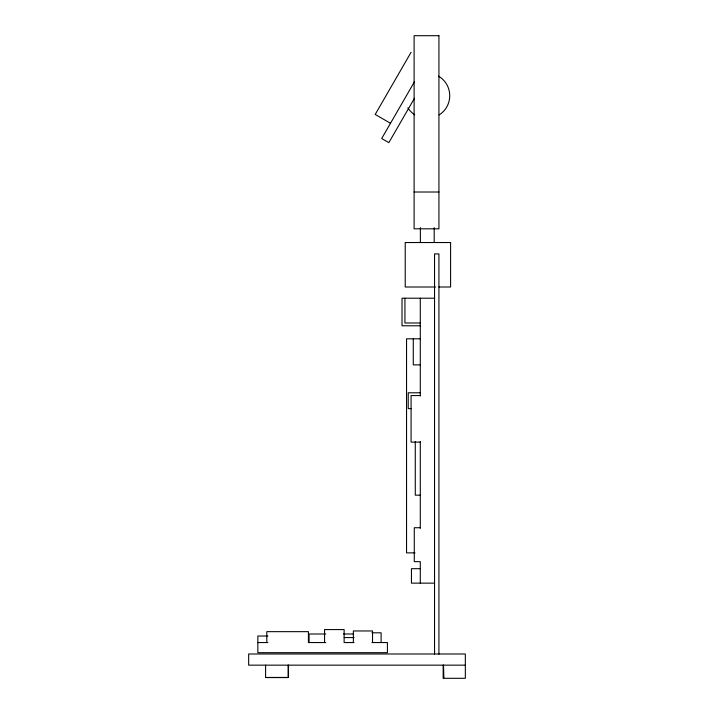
<?xml version="1.0" encoding="UTF-8"?>
<svg xmlns="http://www.w3.org/2000/svg" width="714" height="714" viewBox="0 0 714 714"><rect width="100%" height="100%" fill="white"/><g stroke="black" fill="none" stroke-linecap="round" stroke-linejoin="round"><path stroke-width="1.07" d="M411.068 52.318L375.198 114.454L390.496 123.281M414.566 81.601L381.695 138.525L388.835 142.648L414.459 98.264M414.111 192.012L438.931 192.012M435.62 287.001L405.222 287.001L405.222 242.537L450.596 242.537L450.596 287.001L438.931 287.001M434.549 298.211L402.018 298.211L402.018 325.78L420.287 325.78M420.287 322.987L404.936 322.987L404.936 298.211M420.287 338.811L406.552 338.811L406.552 552.877L415.004 552.877M420.287 364.872L413.272 364.872L413.272 338.811M420.287 392.789L408.229 392.789L408.229 408.613L411.514 408.613M420.287 395.574L411.077 395.574L411.077 442.118L420.287 442.118M420.287 495.168L415.28 495.168L415.28 441.511M420.287 527.735L414.281 527.735L414.281 561.659L420.287 561.659L420.287 583.142M420.287 568.692L411.451 568.692L411.451 583.142L434.549 583.142M371.923 632.809L381.115 632.809L381.115 642.555M325.745 633.996L309.082 633.996L309.082 642.555M343.514 633.996L353.51 633.996M267.848 636.022L257.852 636.022L257.852 652.685L387.416 652.685L387.416 642.555L371.923 642.555M344.228 637.575L354.019 637.575M257.852 642.555L267.848 642.555M325.745 642.555L308.421 642.555L308.421 631.658L266.795 631.658L266.795 642.555M354.019 642.555L344.121 642.555L344.121 629.578L324.549 629.578L324.549 642.555M465.341 665.153L248.659 665.153L248.659 653.988L465.341 653.988L465.341 678.3L443.162 678.3L443.162 665.153M265.974 677.577L288.126 677.577L288.126 665.153M443.867 677.8L443.501 665.153M438.931 654.14L438.931 253.907L434.549 253.907L434.549 654.14M434.201 227.641L434.201 242.537M420.376 227.641L420.376 242.537M420.287 298.211L420.287 395.958M420.287 441.511L420.287 528.342M372.529 642.555L372.529 630.962L353.359 630.962L353.359 642.555M288.501 665.153L288.501 677.443L265.599 677.443L265.599 665.153M438.521 76.157A22.687 22.687 0 0 1 439.119 114.945M414.727 114.784A22.687 22.687 0 0 1 407.837 107.805M438.931 35.7L414.111 35.7L414.111 228.819L438.931 228.819L438.931 35.7"/></g></svg>
